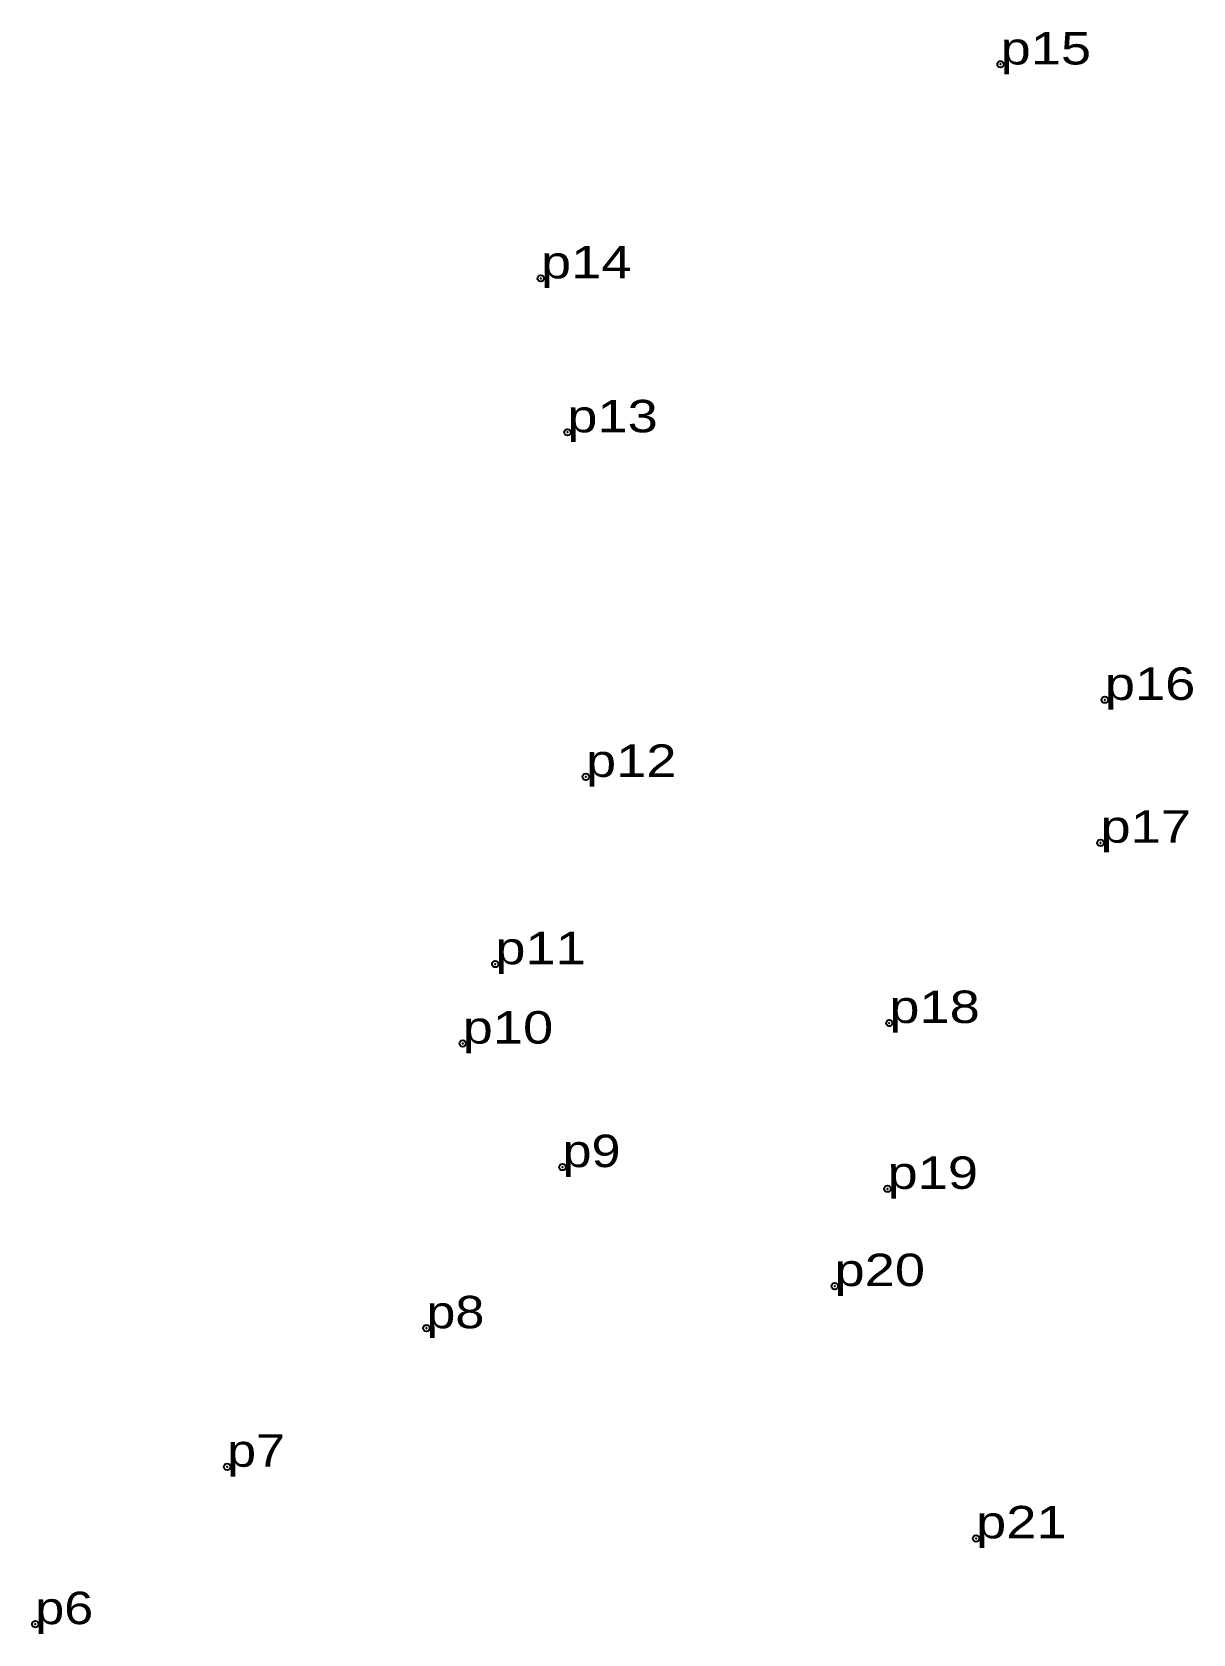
# Model space of a CAD drawing. Header units: metres. Extents: x 547569 to 552344, y 1836673 to 1839097.
# Drawn here: x 547971.4 to 548035.8, y 1837421.4 to 1837510.3 of the extents above; entities that cross this region are included whole.
import ezdxf

# ---------------------------------------------------------------- set-up
doc = ezdxf.new("R2010")
doc.units = ezdxf.units.M
doc.header["$LTSCALE"] = 0.72
doc.header["$PDMODE"] = 32
doc.header["$PDSIZE"] = 0.36
doc.layers.add('12', color=7, linetype='Continuous')
doc.layers.add('7', color=7, linetype='Continuous')

msp = doc.modelspace()

# ---------------------------------------------------------------- linework, layer by layer
at = {"layer": '7'}
for p in [(548025.11, 1837508.49), (547999.61, 1837496.62), (548001.09, 1837488.08), (548030.89, 1837473.25), (548002.11, 1837468.97), (548030.65, 1837465.32), (547997.09, 1837458.59), (548018.94, 1837455.32), (547995.28, 1837454.18), (548000.82, 1837447.33), (548018.84, 1837446.13), (548015.91, 1837440.73), (547993.27, 1837438.39), (547982.22, 1837430.71), (548023.75, 1837426.73), (547971.58, 1837421.98)]:
    msp.add_point(p, dxfattribs=at)

# ---------------------------------------------------------------- texts
at = {"layer": '12'}
for s, width, p in [('p15', 1.25, (548025.11, 1837508.48)), ('p14', 1.25, (547999.62, 1837496.62)), ('p13', 1.25, (548001.08, 1837488.08)), ('p16', 1.25, (548030.89, 1837473.24)), ('p12', 1.25, (548002.12, 1837468.97)), ('p17', 1.25, (548030.65, 1837465.32)), ('p11', 1.25, (547997.09, 1837458.58)), ('p18', 1.25, (548018.94, 1837455.32)), ('p10', 1.25, (547995.28, 1837454.18)), ('p9', 1.2, (548000.82, 1837447.33)), ('p19', 1.25, (548018.84, 1837446.12)), ('p20', 1.25, (548015.9, 1837440.73)), ('p8', 1.2, (547993.27, 1837438.39)), ('p7', 1.2, (547982.22, 1837430.71)), ('p21', 1.25, (548023.75, 1837426.74)), ('p6', 1.2, (547971.58, 1837421.98))]:
    msp.add_text(s, height=1.8, dxfattribs=dict(at, width=width)).set_placement(p)

doc.saveas('drawing.dxf')
